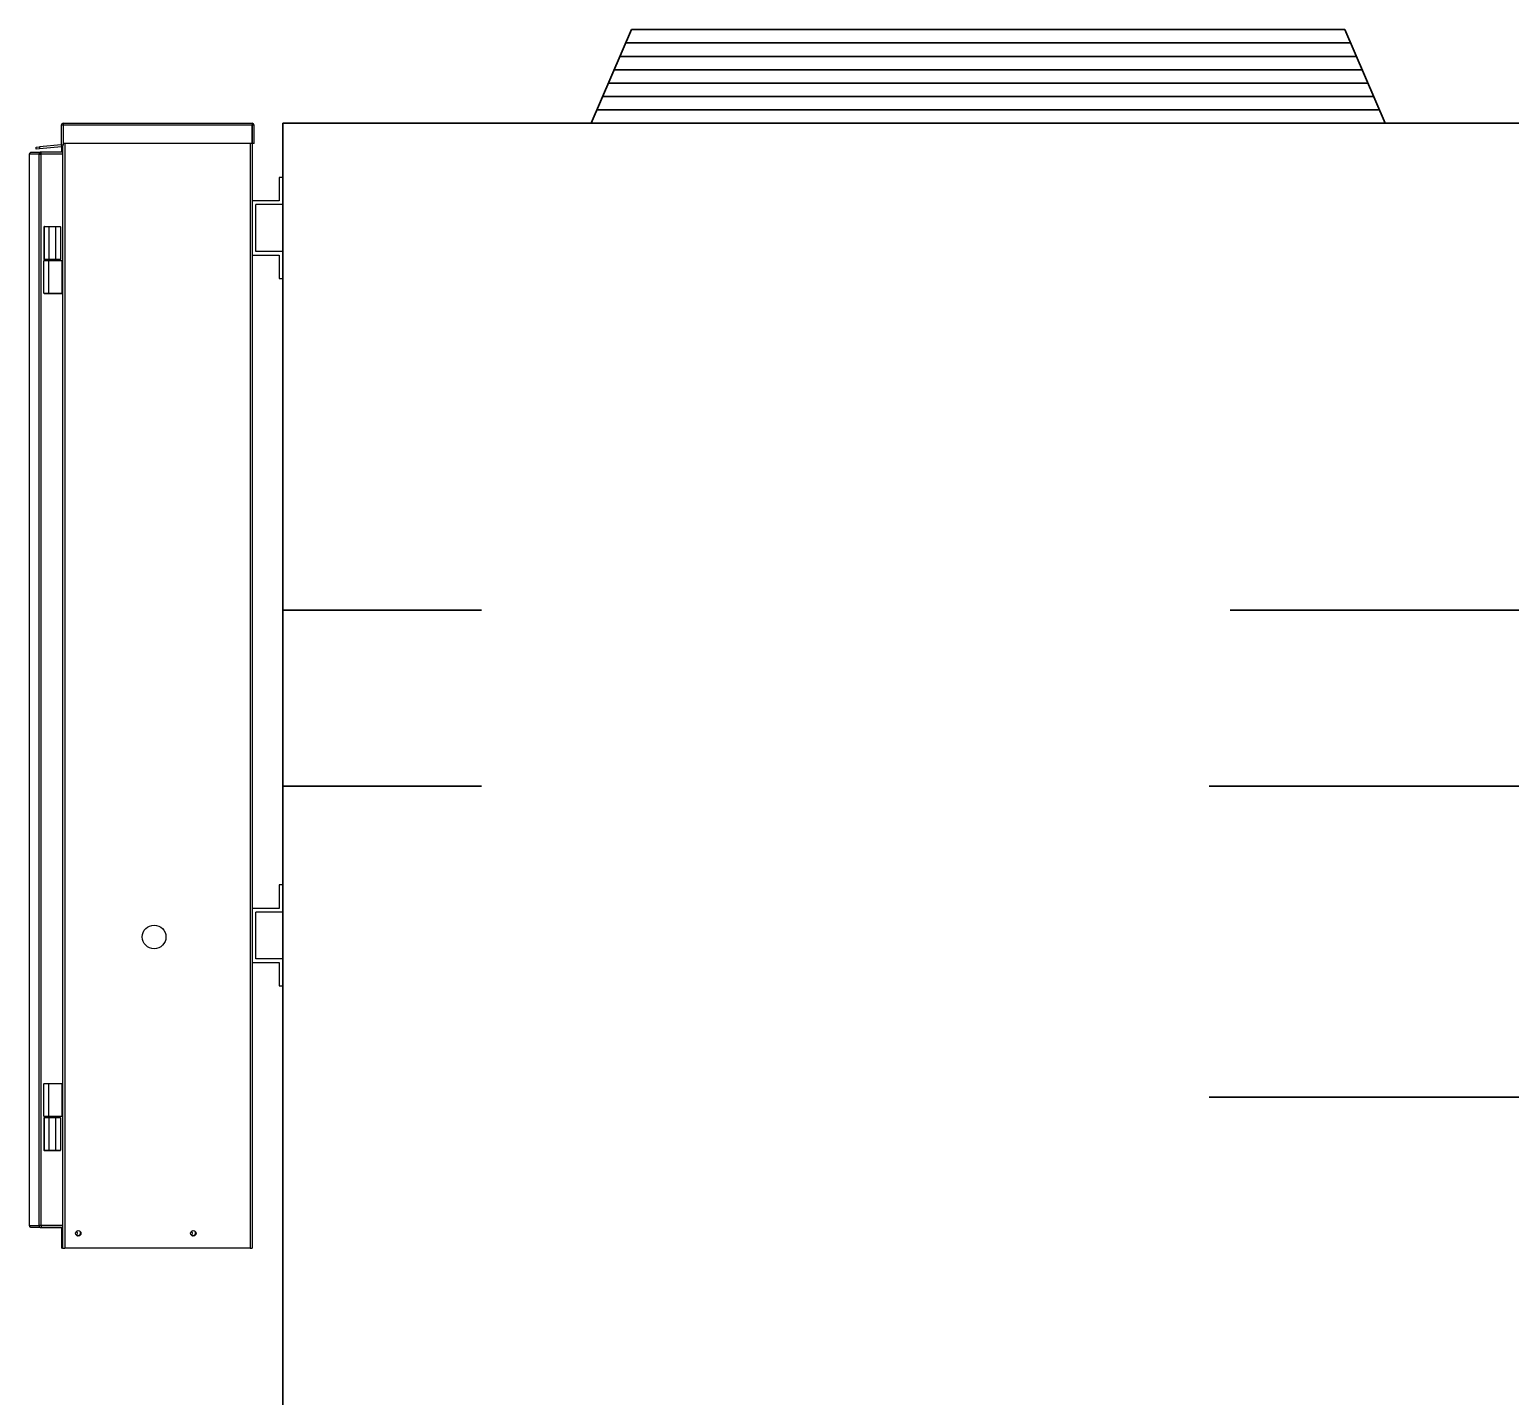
# Model space of a CAD drawing. Extents: x 527 to 1038, y -8 to 315.
# Drawn here: x 815.8 to 870.5, y 97.1 to 147.7 of the extents above; entities that cross this region are included whole.
import ezdxf

# ---------------------------------------------------------------- set-up
doc = ezdxf.new("R2010")
doc.units = 0
doc.header["$MEASUREMENT"] = 0
doc.layers.get('0').update_dxf_attribs({"linetype": 'CONTINUOUS'})

msp = doc.modelspace()

# ---------------------------------------------------------------- linework, layer by layer
at = {"lineweight": 30}
for p, q in [((836.53, 144.194), (838.013, 147.655)), ((838.013, 147.655), (864.38, 147.655)), ((865.863, 144.194), (864.38, 147.655)), ((837.589, 146.666), (864.803, 146.666)), ((837.801, 147.161), (864.592, 147.161)), ((865.015, 146.172), (837.377, 146.172)), ((865.227, 145.678), (837.165, 145.678)), ((836.953, 145.183), (865.439, 145.183)), ((865.651, 144.689), (836.741, 144.689)), ((825.134, 144.194), (825.134, 133.194)), ((825.134, 144.194), (825.134, 126.194)), ((825.134, 54.194), (825.134, 144.194)), ((825.134, 144.194), (1005.134, 144.194)), ((825.134, 63.028), (825.134, 143.278)), ((825.134, 126.194), (832.478, 126.194)), ((828.754, 126.194), (825.134, 126.194)), ((860.145, 126.194), (1005.134, 126.194)), ((825.134, 119.694), (832.478, 119.694)), ((828.754, 119.694), (825.134, 119.694)), ((859.358, 119.694), (1005.134, 119.694)), ((859.358, 108.194), (910.134, 108.194)), ((825.134, 104.528), (825.134, 98.028))]:
    msp.add_line(p, q, dxfattribs=at)
for p, q in [((817.024, 144.119), (816.949, 144.119)), ((816.949, 144.119), (816.949, 143.395)), ((817.024, 144.119), (817.024, 143.395)), ((817.025, 144.119), (817.025, 144.194)), ((817.025, 144.194), (823.998, 144.194)), ((823.998, 144.119), (817.025, 144.119)), ((817.025, 143.444), (817.025, 144.119)), ((823.998, 144.194), (823.998, 144.119)), ((823.998, 144.119), (823.998, 143.444)), ((823.999, 144.043), (823.998, 144.043)), ((824.074, 144.119), (823.999, 144.119)), ((823.999, 143.444), (823.999, 144.119)), ((823.999, 144.044), (823.999, 144.044)), ((824.074, 143.444), (824.074, 144.119)), ((816.948, 143.394), (816.139, 143.323)), ((816.948, 143.394), (816.954, 143.32)), ((816.949, 143.395), (817.024, 143.395)), ((823.998, 143.444), (817.025, 143.444)), ((817.075, 143.444), (817.075, 102.618)), ((823.923, 143.444), (823.923, 102.618)), ((823.999, 143.444), (823.999, 102.618)), ((824.074, 143.444), (823.999, 143.444)), ((815.778, 143.052), (815.778, 143.051)), ((816.127, 143.052), (815.778, 143.052)), ((815.778, 103.451), (815.778, 143.051)), ((815.854, 143.128), (816.203, 143.128)), ((816.015, 143.312), (816.139, 143.323)), ((816.021, 143.238), (816.015, 143.312)), ((816.146, 143.249), (816.021, 143.238)), ((816.127, 143.052), (816.127, 143.051)), ((816.202, 143.052), (816.127, 143.052)), ((816.127, 103.451), (816.127, 143.051)), ((816.127, 143.051), (816.204, 143.051)), ((816.139, 143.323), (816.146, 143.249)), ((816.954, 143.32), (816.146, 143.249)), ((816.202, 143.052), (816.202, 143.051)), ((816.202, 143.052), (816.206, 143.052)), ((816.203, 143.053), (816.203, 143.128)), ((816.999, 143.128), (816.203, 143.128)), ((816.999, 143.053), (816.203, 143.053)), ((816.204, 103.451), (816.204, 143.051)), ((816.999, 143.051), (816.204, 143.051)), ((816.206, 143.052), (816.206, 143.051)), ((816.952, 143.319), (816.952, 143.128)), ((816.952, 143.053), (816.952, 143.051)), ((816.998, 143.338), (816.998, 143.128)), ((816.998, 143.053), (816.998, 143.051)), ((816.999, 143.339), (816.999, 102.618)), ((825.134, 142.187), (824.999, 142.187)), ((824.999, 142.187), (824.999, 141.322)), ((825.134, 142.187), (825.134, 141.187)), ((824.999, 141.322), (823.999, 141.322)), ((823.999, 141.322), (823.999, 139.322)), ((824.134, 139.456), (824.134, 141.187)), ((825.134, 141.187), (824.134, 141.187)), ((816.318, 140.362), (816.312, 140.362)), ((816.312, 140.362), (816.312, 139.167)), ((816.318, 139.167), (816.318, 140.362)), ((816.491, 140.362), (816.318, 140.362)), ((816.328, 140.378), (816.333, 140.378)), ((816.333, 140.378), (816.491, 140.378)), ((816.491, 140.378), (816.747, 140.378)), ((816.491, 140.362), (816.491, 139.167)), ((816.748, 140.362), (816.491, 140.362)), ((816.747, 140.378), (816.902, 140.378)), ((816.748, 139.167), (816.748, 140.362)), ((816.918, 140.362), (816.748, 140.362)), ((816.918, 140.362), (816.918, 139.167)), ((816.306, 137.908), (816.306, 139.104)), ((816.478, 139.104), (816.306, 139.104)), ((816.312, 139.167), (816.318, 139.167)), ((816.318, 139.167), (816.491, 139.167)), ((816.322, 139.12), (816.478, 139.12)), ((816.333, 139.151), (816.328, 139.151)), ((816.491, 139.151), (816.333, 139.151)), ((816.434, 139.151), (816.434, 139.12)), ((816.478, 139.12), (816.984, 139.12)), ((816.478, 139.12), (816.478, 139.104)), ((816.478, 139.104), (816.478, 137.908)), ((816.984, 139.104), (816.478, 139.104)), ((816.491, 139.167), (816.748, 139.167)), ((816.747, 139.151), (816.491, 139.151)), ((816.902, 139.151), (816.747, 139.151)), ((816.748, 139.167), (816.918, 139.167)), ((816.799, 139.12), (816.799, 139.151)), ((816.984, 139.104), (816.984, 139.12)), ((816.984, 137.908), (816.984, 139.104)), ((816.984, 139.104), (816.999, 139.104)), ((823.999, 139.322), (824.999, 139.322)), ((825.134, 139.456), (824.134, 139.456)), ((824.999, 139.322), (824.999, 138.456)), ((825.134, 138.456), (825.134, 139.456)), ((824.999, 138.456), (825.134, 138.456)), ((816.306, 137.908), (816.478, 137.908)), ((816.478, 137.893), (816.322, 137.893)), ((816.478, 137.908), (816.984, 137.908)), ((816.478, 137.908), (816.478, 137.893)), ((816.984, 137.893), (816.478, 137.893)), ((816.984, 137.908), (816.984, 137.893)), ((816.984, 137.908), (816.999, 137.908)), ((825.134, 116.039), (824.999, 116.039)), ((824.999, 116.039), (824.999, 115.174)), ((825.134, 116.039), (825.134, 115.039)), ((824.999, 115.174), (823.999, 115.174)), ((823.999, 115.174), (823.999, 113.174)), ((824.134, 113.308), (824.134, 115.039)), ((825.134, 115.039), (824.134, 115.039)), ((825.134, 113.308), (824.134, 113.308)), ((825.134, 112.308), (825.134, 113.308)), ((823.999, 113.174), (824.999, 113.174)), ((824.999, 113.174), (824.999, 112.308)), ((824.999, 112.308), (825.134, 112.308)), ((816.478, 108.687), (816.306, 108.687)), ((816.306, 107.492), (816.306, 108.687)), ((816.322, 108.703), (816.478, 108.703)), ((816.478, 108.703), (816.984, 108.703)), ((816.478, 108.703), (816.478, 108.687)), ((816.478, 108.687), (816.478, 107.492)), ((816.984, 108.687), (816.478, 108.687)), ((816.984, 108.703), (816.984, 108.687)), ((816.984, 107.492), (816.984, 108.687)), ((816.999, 108.687), (816.984, 108.687)), ((816.306, 107.492), (816.478, 107.492)), ((816.318, 107.429), (816.312, 107.429)), ((816.312, 107.429), (816.312, 106.233)), ((816.491, 107.429), (816.318, 107.429)), ((816.318, 106.233), (816.318, 107.429)), ((816.478, 107.476), (816.322, 107.476)), ((816.328, 107.445), (816.333, 107.445)), ((816.333, 107.445), (816.491, 107.445)), ((816.434, 107.476), (816.434, 107.445)), ((816.478, 107.476), (816.478, 107.492)), ((816.478, 107.492), (816.984, 107.492)), ((816.984, 107.476), (816.478, 107.476)), ((816.491, 107.445), (816.747, 107.445)), ((816.491, 107.429), (816.491, 106.233)), ((816.748, 107.429), (816.491, 107.429)), ((816.747, 107.445), (816.902, 107.445)), ((816.748, 106.233), (816.748, 107.429)), ((816.918, 107.429), (816.748, 107.429)), ((816.799, 107.445), (816.799, 107.476)), ((816.918, 107.429), (816.918, 106.233)), ((816.984, 107.492), (816.984, 107.476)), ((816.999, 107.492), (816.984, 107.492)), ((816.312, 106.233), (816.318, 106.233)), ((816.318, 106.233), (816.491, 106.233)), ((816.333, 106.218), (816.328, 106.218)), ((816.491, 106.218), (816.333, 106.218)), ((816.491, 106.233), (816.748, 106.233)), ((816.747, 106.218), (816.491, 106.218)), ((816.902, 106.218), (816.747, 106.218)), ((816.748, 106.233), (816.918, 106.233)), ((815.778, 103.45), (815.778, 103.451)), ((815.778, 103.45), (816.127, 103.45)), ((816.204, 103.451), (816.127, 103.451)), ((816.127, 103.45), (816.127, 103.451)), ((816.202, 103.45), (816.127, 103.45)), ((816.202, 103.45), (816.202, 103.451)), ((816.206, 103.45), (816.202, 103.45)), ((816.203, 103.449), (816.203, 103.374)), ((816.203, 103.449), (816.999, 103.449)), ((816.999, 103.451), (816.204, 103.451)), ((816.206, 103.45), (816.206, 103.451)), ((816.952, 103.451), (816.952, 103.449)), ((816.998, 103.451), (816.998, 103.449)), ((816.203, 103.374), (815.854, 103.374)), ((816.203, 103.374), (816.999, 103.374)), ((816.952, 103.374), (816.952, 102.618)), ((816.998, 103.374), (816.998, 102.618)), ((817.545, 103.071), (817.543, 103.071)), ((821.795, 103.071), (821.793, 103.071)), ((816.998, 102.618), (816.952, 102.618)), ((816.998, 102.618), (816.999, 102.618)), ((816.999, 102.618), (817.075, 102.618)), ((823.923, 102.618), (817.075, 102.618)), ((823.923, 102.618), (823.999, 102.618))]:
    msp.add_line(p, q)
at = {"flags": 128}
for points in [[(815.778, 143.052), (815.78, 143.067), (815.784, 143.081), (815.791, 143.094), (815.8, 143.106), (815.812, 143.115), (815.825, 143.122), (815.839, 143.126), (815.854, 143.128)], [(816.203, 143.128), (816.188, 143.126), (816.174, 143.122), (816.161, 143.115), (816.15, 143.106), (816.14, 143.094), (816.133, 143.081), (816.129, 143.067), (816.127, 143.052)], [(816.203, 143.053), (816.203, 143.053), (816.203, 143.053), (816.203, 143.053), (816.202, 143.053), (816.202, 143.053), (816.202, 143.053), (816.202, 143.052), (816.202, 143.052)], [(816.206, 143.052), (816.206, 143.052), (816.206, 143.053), (816.206, 143.053), (816.206, 143.053), (816.206, 143.053), (816.206, 143.053), (816.206, 143.053), (816.207, 143.053)], [(816.312, 140.362), (816.313, 140.365), (816.314, 140.368), (816.315, 140.371), (816.317, 140.373), (816.319, 140.375), (816.322, 140.377), (816.325, 140.378), (816.328, 140.378)], [(816.333, 140.378), (816.33, 140.378), (816.327, 140.377), (816.325, 140.375), (816.322, 140.373), (816.32, 140.371), (816.319, 140.368), (816.318, 140.365), (816.318, 140.362)], [(816.491, 140.378), (816.491, 140.378), (816.491, 140.377), (816.491, 140.375), (816.491, 140.373), (816.491, 140.371), (816.491, 140.368), (816.491, 140.365), (816.491, 140.362)], [(816.747, 140.378), (816.747, 140.378), (816.748, 140.377), (816.748, 140.375), (816.748, 140.373), (816.748, 140.371), (816.748, 140.368), (816.748, 140.365), (816.748, 140.362)], [(816.902, 140.378), (816.905, 140.378), (816.908, 140.377), (816.911, 140.375), (816.913, 140.373), (816.915, 140.371), (816.916, 140.368), (816.917, 140.365), (816.918, 140.362)], [(816.328, 139.151), (816.325, 139.151), (816.322, 139.152), (816.319, 139.154), (816.317, 139.156), (816.315, 139.158), (816.314, 139.161), (816.313, 139.163), (816.312, 139.167)], [(816.333, 139.151), (816.33, 139.151), (816.327, 139.152), (816.325, 139.154), (816.322, 139.156), (816.32, 139.158), (816.319, 139.161), (816.318, 139.163), (816.318, 139.167)], [(816.491, 139.167), (816.491, 139.163), (816.491, 139.161), (816.491, 139.158), (816.491, 139.156), (816.491, 139.154), (816.491, 139.152), (816.491, 139.151), (816.491, 139.151)], [(816.748, 139.167), (816.748, 139.163), (816.748, 139.161), (816.748, 139.158), (816.748, 139.156), (816.748, 139.154), (816.748, 139.152), (816.747, 139.151), (816.747, 139.151)], [(816.918, 139.167), (816.917, 139.163), (816.916, 139.161), (816.915, 139.158), (816.913, 139.156), (816.911, 139.154), (816.908, 139.152), (816.905, 139.151), (816.902, 139.151)], [(816.312, 107.429), (816.313, 107.432), (816.314, 107.435), (816.315, 107.438), (816.317, 107.44), (816.319, 107.442), (816.322, 107.444), (816.325, 107.445), (816.328, 107.445)], [(816.318, 107.429), (816.318, 107.432), (816.319, 107.435), (816.32, 107.438), (816.322, 107.44), (816.325, 107.442), (816.327, 107.444), (816.33, 107.445), (816.333, 107.445)], [(816.491, 107.429), (816.491, 107.432), (816.491, 107.435), (816.491, 107.438), (816.491, 107.44), (816.491, 107.442), (816.491, 107.444), (816.491, 107.445), (816.491, 107.445)], [(816.748, 107.429), (816.748, 107.432), (816.748, 107.435), (816.748, 107.438), (816.748, 107.44), (816.748, 107.442), (816.748, 107.444), (816.747, 107.445), (816.747, 107.445)], [(816.902, 107.445), (816.905, 107.445), (816.908, 107.444), (816.911, 107.442), (816.913, 107.44), (816.915, 107.438), (816.916, 107.435), (816.917, 107.432), (816.918, 107.429)], [(816.312, 106.233), (816.313, 106.23), (816.314, 106.227), (816.315, 106.225), (816.317, 106.222), (816.319, 106.22), (816.322, 106.219), (816.325, 106.218), (816.328, 106.218)], [(816.333, 106.218), (816.33, 106.218), (816.327, 106.219), (816.325, 106.22), (816.322, 106.222), (816.32, 106.225), (816.319, 106.227), (816.318, 106.23), (816.318, 106.233)], [(816.491, 106.218), (816.491, 106.218), (816.491, 106.219), (816.491, 106.22), (816.491, 106.222), (816.491, 106.225), (816.491, 106.227), (816.491, 106.23), (816.491, 106.233)], [(816.747, 106.218), (816.747, 106.218), (816.748, 106.219), (816.748, 106.22), (816.748, 106.222), (816.748, 106.225), (816.748, 106.227), (816.748, 106.23), (816.748, 106.233)], [(816.902, 106.218), (816.905, 106.218), (816.908, 106.219), (816.911, 106.22), (816.913, 106.222), (816.915, 106.225), (816.916, 106.227), (816.917, 106.23), (816.918, 106.233)], [(815.854, 103.374), (815.839, 103.375), (815.825, 103.38), (815.812, 103.387), (815.8, 103.396), (815.791, 103.408), (815.784, 103.421), (815.78, 103.435), (815.778, 103.45)], [(816.127, 103.45), (816.129, 103.435), (816.133, 103.421), (816.14, 103.408), (816.15, 103.396), (816.161, 103.387), (816.174, 103.38), (816.188, 103.375), (816.203, 103.374)], [(816.202, 103.45), (816.202, 103.449), (816.202, 103.449), (816.202, 103.449), (816.202, 103.449), (816.203, 103.449), (816.203, 103.449), (816.203, 103.449), (816.203, 103.449)], [(816.207, 103.449), (816.206, 103.449), (816.206, 103.449), (816.206, 103.449), (816.206, 103.449), (816.206, 103.449), (816.206, 103.449), (816.206, 103.449), (816.206, 103.45)]]:
    msp.add_lwpolyline(points, dxfattribs=at)
for centre, radius in [((820.378, 114.118), 0.438), ((817.577, 103.165), 0.0995), ((821.827, 103.165), 0.0995)]:
    msp.add_circle(centre, radius)
for centre, radius, start, end in [((817.025, 144.119), 0.0757, 90, 179.9818), ((817.025, 144.119), 0.001, 90, 179.8878), ((823.998, 144.119), 0.0757, 0, 90), ((823.998, 144.119), 0.001, 0.1122, 90), ((823.923, 144.044), 0.0757, 0, 9.3232), ((816.948, 143.395), 0.001, 275, 0), ((816.948, 143.395), 0.0757, 275, 0), ((816.322, 139.104), 0.0156, 90, 180), ((816.984, 139.104), 0.0156, 0, 90), ((816.322, 137.908), 0.0156, 180, 270), ((816.984, 137.908), 0.0156, 270, 0), ((816.322, 108.687), 0.0156, 90, 180), ((816.984, 108.687), 0.0156, 0, 90), ((816.322, 107.492), 0.0156, 180, 270), ((816.984, 107.492), 0.0156, 270, 0), ((817.445, 103.165), 0.0995, 0, 48.0881), ((817.445, 103.165), 0.0995, 311.9119, 0), ((817.545, 103.18), 0.109, 270, 39.4529), ((821.695, 103.165), 0.0995, 0, 48.0881), ((821.695, 103.165), 0.0995, 311.9119, 0), ((821.795, 103.18), 0.109, 270, 39.4529)]:
    msp.add_arc(centre, radius, start, end)

doc.saveas('drawing.dxf')
